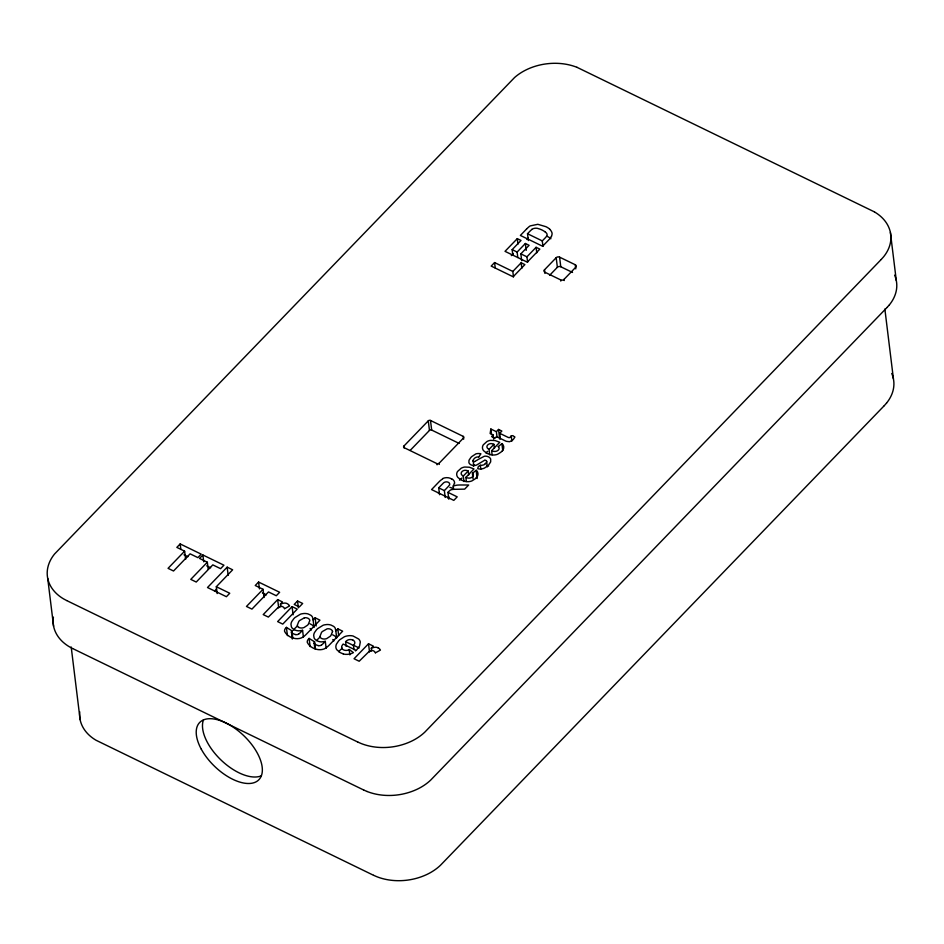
<?xml version="1.0" encoding="UTF-8"?>
<svg xmlns="http://www.w3.org/2000/svg" width="944" height="944" viewBox="0 0 944 944"><rect width="100%" height="100%" fill="white"/><g stroke="black" fill="none" stroke-linecap="round" stroke-linejoin="round"><path stroke-width="1.42" d="M473.628 466.159L473.239 459.881A9.204 6.667 -7 0 1 474.289 458.583A3.965 2.879 -7 0 1 478.702 456.979M497.051 437.178L496.379 431.691L490.856 429.013L490.148 433.52L493.181 435.007L493.688 439.113M454.465 483.269L453.203 486.101L453.533 488.85A7.233 5.239 -7 0 0 453.061 488.544M514.704 436.989C511.105 433.001 510.657 438.842 508.58 437.568A14.738 10.667 -7 0 1 507.825 437.237L499.695 433.308L501.854 431.066L498.538 429.449L496.379 431.691M293.454 630.262L294.906 628.397A23.47 16.992 -7 0 1 296.18 627.123L297.596 625.943M478.608 457.238L480.909 453.816A7.375 5.345 -7 0 0 475.929 453.863L471.776 456.577A22.172 16.06 -7 0 0 470.844 457.521L469.003 460.271L468.908 462.572A5.711 4.13 -7 0 0 470.82 464.743A6.726 4.873 -7 0 0 471.67 465.121L472.283 465.321A5.05 3.658 -7 0 0 474.832 465.475L475.835 465.262A5.133 3.717 -7 0 0 476.72 464.979L483.186 461.12A7.646 5.534 -7 0 1 484.331 460.448L484.827 460.294M485.381 463.681C483.151 466.808 478.242 463.351 477.688 468.708A7.918 5.735 -7 0 0 483.198 468.554A7.847 5.688 -7 0 0 484.555 468.012L487.8 465.77A19.305 13.983 -7 0 0 488.744 464.814L490.656 461.887L490.668 459.103A6.042 4.378 -7 0 0 488.721 456.979A7.198 5.216 -7 0 0 487.918 456.613L487.139 456.365A4.708 3.41 -7 0 0 484.237 456.306L477.983 459.586A58.351 42.256 -7 0 1 476.932 460.271L474.572 461.545M338.802 651.714L339.769 650.546A21.629 15.67 -7 0 1 341.055 649.26L341.999 648.457M316.688 640.551L317.621 639.43A23.47 16.992 -7 0 1 318.895 638.156L320.311 636.976M889.425 304.818L887.148 307.378M886.546 403.1L884.268 405.672M353.965 649.59L353.457 645.472L354.578 643.832A4.744 3.434 -7 0 0 352.891 640.056M459.445 480.13L461.946 478.042M184.623 551.178L168.056 568.335L173.531 571.002L190.098 553.845L197.886 557.621L201.225 554.163L180.174 543.933L176.835 547.39L184.623 551.178L185.638 559.403M207.338 562.223L190.771 579.38L196.234 582.035L212.801 564.878L220.589 568.666L223.929 565.208L202.877 554.978L199.538 558.435L207.338 562.223L208.176 569.067M512.828 255.104L512.155 249.629L521.017 240.449L517.288 238.643L505.016 251.34L527.259 262.149L539.826 249.122L536.098 247.316L526.929 256.815L527.602 262.29M526.492 229.097L520.368 235.434L542.611 246.242L548.924 239.717A17.617 12.756 -7 0 0 551.485 236.437M512.816 271.435L494.585 262.574L491.187 266.09L513.147 276.769L524.888 264.603L521.159 262.786L512.816 271.435L513.489 276.911M528.345 240.578L527.507 233.723L529.962 231.197A32.769 23.73 -7 0 1 531.13 230.088L531.861 229.498M511.306 255.635L513.347 253.523M526.905 239.481L527.672 238.679M517.796 257.523L517.123 252.048L525.371 243.505L529.1 245.322L520.852 253.853L521.69 260.709M227.162 567.155L207.503 587.522L226.407 596.702L229.746 593.245L216.318 586.72L232.637 569.81L227.162 567.155L228.177 575.368M542.953 246.396L542.281 240.909L544.794 238.313A17.818 12.909 -7 0 0 546.659 236.13A5.369 3.894 -7 0 0 547.06 234.254A6.596 4.779 -7 0 0 545.361 232.094M214.583 590.991L216.554 588.962M544.487 269.831L556.193 257.7A2.431 1.758 -7 0 1 559.591 257.146L575.274 264.768A2.431 1.758 -7 0 1 575.769 267.223L564.064 279.341A2.431 1.758 -7 0 1 560.677 279.896L544.983 272.273A2.431 1.758 -7 0 1 544.487 269.831L544.924 273.418M549.561 275.377L557.373 267.294A2.431 1.758 -7 0 1 560.76 266.739L572.536 272.45M263.034 589.292L246.467 606.449L251.93 609.104L268.497 591.947L276.297 595.735L279.636 592.277L258.573 582.047L255.246 585.504L263.034 589.292L264.037 597.505M403.879 446.099L428.281 420.835A1.593 1.156 -7 0 1 430.499 420.469L463.197 436.364A1.593 1.156 -7 0 1 463.528 437.969L439.125 463.233A1.593 1.156 -7 0 1 436.907 463.598L404.209 447.704A1.593 1.156 -7 0 1 403.879 446.099L404.103 447.904M410.144 450.43L429.461 430.429A1.593 1.156 -7 0 1 431.668 430.063L459.15 443.42M280.769 606.791L280.439 604.054L282.48 601.942L277.678 599.605L263.211 614.591L268.344 617.081L277.654 607.912A7.469 5.404 -7 0 1 278.079 607.617M292.097 606.614L277.63 621.6L282.763 624.102L297.23 609.116L292.097 606.614L293.1 614.839M297.537 600.986L294.198 604.443L299.331 606.933L302.67 603.476L297.537 600.986L298.375 607.83M439.538 494.703L438.7 487.859L443.066 483.375A26.196 18.974 -7 0 1 443.444 483.009L443.774 482.714A3.493 2.525 -7 0 1 447.916 482.124A3.493 2.525 -7 0 1 449.615 484.768A2.608 1.888 -7 0 1 449.403 485.063L448.683 486.03A42.881 31.058 -7 0 1 447.373 487.482L444.364 490.609L445.202 497.464M303.425 637.165L302.576 630.309L300.499 632.468A16.213 11.741 -7 0 1 299.047 633.837L298.717 634.049M313.963 626.757L313.113 619.901L315.131 617.813L319.945 620.149L306.918 633.636A35.978 26.054 -7 0 1 304.546 635.902C298.693 641.507 287.672 637.979 284.569 631.312A6.584 4.767 -7 0 1 285.289 628.61L286.421 627.382L291.897 630.793L292.734 637.637M493.181 435.007L491.635 436.6L494.951 438.217L496.497 436.612L505.134 440.789A22.019 15.942 -7 0 0 506.397 441.332L509.618 441.721L512.84 439.869A10.785 7.812 -7 0 0 514.728 437.001M438.441 493.252L439.314 492.343M463.964 481.534L463.292 476.047L468.177 470.985L468.684 475.092M448.789 499.211L447.952 492.355L448.624 491.659A11.564 8.378 -7 0 1 450.323 490.148A4.39 3.186 -7 0 1 452.79 489.452L452.99 489.405A28.214 20.438 -7 0 1 454.619 489.311L464.66 489.134L468.649 485.015L460.967 484.98A36.368 26.338 -7 0 0 457.816 485.074L457.285 485.122A12.744 9.228 -7 0 0 453.214 486.125M447.68 497.984L448.553 497.075A50.433 36.521 -7 0 0 448.813 496.792M326.128 648.198L325.291 641.354L323.214 643.513A16.213 11.741 -7 0 1 321.751 644.87L321.432 645.082M336.666 637.79L335.828 630.946L337.846 628.857L342.648 631.194L329.633 644.681A35.978 26.054 -7 0 1 327.249 646.935C321.397 652.54 310.387 649.024 307.284 642.357A6.584 4.767 -7 0 1 308.004 639.654L309.125 638.415L314.6 641.826L315.438 648.681M371.617 650.947L371.275 648.209L373.317 646.097L368.514 643.761L354.047 658.747L359.18 661.237L368.502 652.068A7.469 5.404 -7 0 1 368.927 651.773A8.13 5.888 -7 0 1 370.378 650.994M881.165 259.529L424.8 732.155A49.135 35.589 -7 0 1 416.587 738.42A48.061 34.81 -7 0 1 410.534 741.642A50.032 36.238 -7 0 1 398.97 745.63L396.504 746.185A48.911 35.424 -7 0 1 361.174 743.53L357.941 742.126M881.259 259.447L883.537 256.874A48.97 35.471 -7 0 0 874.451 211.916M887.053 307.473L430.688 780.098A49.135 35.589 -7 0 1 422.475 786.364A48.061 34.81 -7 0 1 416.41 789.585A50.032 36.238 -7 0 1 404.846 793.574L402.392 794.128A48.911 35.424 -7 0 1 367.063 791.473M884.174 405.767L440.423 865.318A49.135 35.589 -7 0 1 432.21 871.583A48.061 34.81 -7 0 1 426.157 874.805A50.032 36.238 -7 0 1 414.593 878.805L412.127 879.348A48.911 35.424 -7 0 1 376.798 876.693L373.564 875.289M346.094 645.755L345.598 641.649L346.59 640.764A5.157 3.741 -7 0 1 348.879 639.702A4.909 3.552 -7 0 1 352.891 640.115M485.841 452.801L487.706 451.362M473.251 465.876L474.466 464.885M498.149 446.665L501.901 443.633L502.739 450.477M442.795 478.738L440.447 480.496A38.374 27.789 -7 0 0 438.582 482.301L431.573 489.57L453.804 500.379L457.203 496.851L447.952 492.355M284.651 608.644L289.584 605.942A7.635 5.534 -7 0 0 287.094 603.594A4.637 3.363 -7 0 0 284.651 603.074A4.106 2.974 -7 0 0 284.097 603.11L283.235 603.24A16.496 11.942 -7 0 0 280.451 604.077M375.488 652.8L380.42 650.097A7.635 5.534 -7 0 0 377.942 647.749M370.39 650.994L371.346 650.699M302.576 630.309L299.342 630.816A8.177 5.924 -7 0 1 295.932 630.38L295.047 630.049A10.36 7.505 -7 0 1 293.702 629.353L292.935 628.798A8.295 6.006 -7 0 1 291.389 626.816L290.976 624.326A12.331 8.921 -7 0 1 291.861 621.412L293.726 618.804A23.47 16.992 -7 0 1 295 617.529L300.404 614.214A9.487 6.868 -7 0 1 301.962 613.777L304.039 613.506A9.051 6.561 -7 0 1 308.322 614.037L310.847 615.287A8.118 5.876 -7 0 1 312.488 617.116L313.113 619.901M325.291 641.354L322.046 641.861A8.177 5.924 -7 0 1 318.647 641.424L317.75 641.082A10.36 7.505 -7 0 1 316.417 640.398L315.65 639.843A8.295 6.006 -7 0 1 314.092 637.849L313.691 635.359A12.331 8.921 -7 0 1 314.564 632.456L316.441 629.849A23.47 16.992 -7 0 1 317.715 628.574L323.108 625.247A9.487 6.868 -7 0 1 324.677 624.822L326.742 624.539A9.051 6.561 -7 0 1 331.037 625.081L333.551 626.332A8.118 5.876 -7 0 1 335.203 628.149L335.828 630.946M280.51 606.544L279.542 606.839A8.13 5.888 -7 0 0 278.091 607.629M304.405 617.813L299.637 620.503A19.128 13.853 -7 0 0 298.811 621.376L297.195 625.506A4.46 3.233 -7 0 0 298.906 627.441M295.673 634.569L296.605 634.663A3.174 2.301 -7 0 0 298.516 634.132M318.376 645.602L319.308 645.708A3.174 2.301 -7 0 0 321.231 645.177M354.307 645.613L359.133 647.973M488.579 466.029L488.319 465.947A4.708 3.41 -7 0 0 486.75 465.758M343.309 653.85L341.303 653.106A17.724 12.838 -7 0 1 339.71 652.28L336.807 649.732A9.464 6.856 -7 0 1 335.875 647.159L335.863 646.699A11.918 8.626 -7 0 1 336.489 644.056L338.589 640.964A21.629 15.67 -7 0 1 339.875 639.678L344.383 636.763A10.762 7.8 -7 0 1 347.156 635.926L348.855 635.701A10.136 7.34 -7 0 1 353.127 636.02L358.673 639.029A10.101 7.316 -7 0 1 360.301 642.05L359.534 646.168L356.254 650.404L343.156 644.044L342.188 645.354A5.57 4.024 -7 0 0 341.763 647.395M576.949 67.295L874.463 211.904M367.051 791.485L363.829 790.069M309.951 623.795L312.027 624.881A8.118 5.876 -7 0 1 313.668 626.698L313.986 627.43M332.654 634.828L334.731 635.926A8.118 5.876 -7 0 1 336.371 637.743L336.548 638.097M357.823 742.067L66.906 600.667M363.711 790.01L72.794 648.611M373.328 875.182L96.064 740.261A48.994 35.471 -7 0 1 79.756 711.87M527.507 233.723L542.281 240.909M512.155 249.629L517.123 252.048M520.852 253.853L526.929 256.815M438.7 487.859L444.364 490.609M183.986 554.801L187.927 556.724M206.689 565.845L210.642 567.757M262.385 592.915L266.338 594.838M345.598 641.649L353.457 645.472M66.67 600.549L63.649 598.933A48.852 35.376 -7 0 1 53.253 590.047L52.121 588.513A50.056 36.25 -7 0 1 48.699 581.882L48.132 580.112A48.946 35.447 -7 0 1 54.587 553.975L514.574 77.526A48.97 35.471 -7 0 1 576.937 67.307M72.558 648.493L69.537 646.876A48.852 35.376 -7 0 1 59.142 637.991L58.009 636.457A50.056 36.25 -7 0 1 54.587 629.825L54.02 628.055A48.946 35.447 -7 0 1 53.407 617.128M332.536 631.512L330.955 635.454A17.44 12.626 -7 0 1 330.152 636.315L326.742 638.569A5.334 3.87 -7 0 1 325.857 638.828L324.984 638.982A4.956 3.587 -7 0 1 321.621 638.474A4.46 3.233 -7 0 1 319.898 636.551L321.526 632.421A19.128 13.853 -7 0 1 322.341 631.548L327.108 628.846A4.673 3.387 -7 0 1 330.4 629.176A5.581 4.036 -7 0 1 330.848 629.412A4.814 3.481 -7 0 1 332.548 631.512M311.036 630.273L311.001 630.061A4.814 3.481 -7 0 0 310.08 628.492M890.404 232.519L896.293 280.462M884.858 309.018L893.413 378.745M575.274 264.768L575.781 268.887M564.064 279.341L564.217 280.545M559.591 257.146L560.76 266.739M560.677 279.896L560.819 281.1M556.193 257.7L557.373 267.294M536.098 247.316L536.77 252.791M525.371 243.505L526.209 250.361M521.159 262.786L521.831 268.273M517.288 238.643L517.961 244.118M494.585 262.574L495.258 268.049M511.2 435.691L511.872 441.167M499.695 433.308L500.367 438.783M498.538 429.449L499.718 439.043M494.444 448.412L493.936 444.305L489.051 449.368L489.724 454.855M490.856 429.013L491.529 434.488M492.119 454.819L491.623 450.701L499.754 442.276L495.14 440.553L490.479 440.352A8.413 6.101 -7 0 0 486.927 441.544L483.304 444.813A8.543 6.195 -7 0 0 482.49 448.117A9.558 6.927 -7 0 0 482.62 448.789A9.074 6.573 -7 0 0 483.623 450.736L486.42 453.002A18.03 13.051 -7 0 0 487.8 453.698L490.337 454.595A10.242 7.422 -7 0 0 494.172 454.996L494.703 454.949A7.882 5.711 -7 0 0 497.7 454.206L500.804 452.27A14.774 10.691 -7 0 0 501.854 451.244M487.293 466.938L486.62 461.463A1.676 1.215 -7 0 0 484.827 460.271M480.331 465.132L480.838 469.239M477.157 478.525L476.142 470.313L472.389 473.345L473.062 478.832M463.197 436.364L463.669 439.172M466.36 481.499L465.864 477.381L473.994 468.956L469.38 467.233L464.719 467.032A8.413 6.101 -7 0 0 461.168 468.224L457.545 471.493A8.543 6.195 -7 0 0 456.731 474.785A9.558 6.927 -7 0 0 456.861 475.469A9.074 6.573 -7 0 0 457.864 477.416L460.66 479.682A18.03 13.051 -7 0 0 462.041 480.378L464.578 481.275A10.242 7.422 -7 0 0 468.413 481.676L468.944 481.629A7.882 5.711 -7 0 0 471.941 480.885L475.044 478.95A14.774 10.691 -7 0 0 476.095 477.924M439.125 463.233L439.279 464.436M436.907 463.598L437.06 464.802M430.499 420.469L431.668 430.063M428.281 420.835L429.461 430.429M368.514 643.761L369.517 651.974M349.846 654.888L349.174 649.413L353.422 652.634A10.561 7.646 -7 0 1 343.227 653.991M337.846 628.857L338.684 635.701M315.131 617.813L316.146 626.037M314.859 648.729L314.187 643.253A2.466 1.782 -7 0 0 314.399 643.631L314.895 644.103A7.245 5.239 -7 0 0 315.98 644.752A9.487 6.868 -7 0 0 318.364 645.625M309.125 638.415L310.139 646.628M292.31 639.064L291.472 632.209A2.466 1.782 -7 0 0 291.696 632.598L292.18 633.07A7.245 5.239 -7 0 0 293.277 633.707A9.487 6.868 -7 0 0 295.661 634.592M286.421 627.382L287.424 635.595M277.678 599.605L278.681 607.83M258.573 582.047L259.423 588.891M216.318 586.72L217.155 593.564M202.877 554.978L203.727 561.822M180.174 543.933L180.847 549.42M71.201 647.006L80.122 719.647M47.707 578.33L53.596 626.261M891.738 373.47A48.97 35.471 -7 0 1 886.534 403.1M261.252 775.85A41.182 21.169 44 0 1 220.743 759.755A41.182 21.169 44 0 1 203.479 719.883M894.617 275.176A48.97 35.471 -7 0 1 889.413 304.806M280.864 606.237A4.413 3.198 -7 0 1 284.439 608.679M291.377 632.22A2.903 2.1 -7 0 1 291.956 630.816M314.092 643.265A2.903 2.1 -7 0 1 314.659 641.861M349.339 649.566A4.873 3.528 -7 0 1 344.43 650.204A4.873 3.528 -7 0 1 341.622 647.407M346.106 646.144A10.762 7.8 -7 0 1 346.649 645.956M371.287 648.221A16.496 11.942 -7 0 1 374.072 647.383L374.945 647.265A4.106 2.974 -7 0 1 375.488 647.23A4.637 3.363 -7 0 1 377.919 647.773M371.712 650.392A4.413 3.198 -7 0 1 375.275 652.835M498.338 446.559A4.059 2.938 -7 0 1 498.751 449.521A4.059 2.938 -7 0 1 495.364 451.421A5.605 4.059 -7 0 1 491.671 450.654M502.09 443.527A9.31 6.738 -7 0 1 502.031 451.326M486.75 461.463A5.912 4.283 -7 0 1 485.322 463.646M474.596 461.581A1.322 0.956 -7 0 1 472.909 460.684M472.578 473.239A4.059 2.938 -7 0 1 472.991 476.201A4.059 2.938 -7 0 1 469.605 478.101A5.605 4.059 -7 0 1 465.911 477.334M476.331 470.206A9.31 6.738 -7 0 1 476.272 478.006M449.899 487.411A7.528 5.452 -7 0 1 452.919 488.65M442.653 478.549A7.528 5.452 -7 0 1 451.739 479.068M451.893 478.962A7.233 5.239 -7 0 1 454.571 483.269M527.72 238.702A24.178 17.511 -7 0 1 528.203 238.183M547.107 236.319A18.786 13.605 -7 0 1 550.871 238.738M526.54 229.121A24.178 17.511 -7 0 1 529.655 226.253A8.437 6.112 -7 0 1 530.339 225.876L537.832 224.306L545.951 226.702A18.786 13.605 -7 0 1 549.892 229.333M549.797 229.392A12.532 9.074 -7 0 1 552.051 233.109A10.16 7.363 -7 0 1 551.367 236.401M545.361 232.082A20.685 14.986 -7 0 0 538.104 228.554A7.753 5.617 -7 0 0 537.478 228.342A6.042 4.378 -7 0 0 531.72 229.38M468.118 471.044A5.263 3.811 -7 0 0 464.672 470.301A4.036 2.926 -7 0 0 461.297 474.159A4.968 3.599 -7 0 0 463.327 476.012M493.877 444.364A5.263 3.811 -7 0 0 490.432 443.621A4.036 2.926 -7 0 0 487.057 447.48A4.968 3.599 -7 0 0 489.086 449.332M355.345 650.64A4.779 3.457 -7 0 1 355.558 650.935M332.795 639.525A4.814 3.481 -7 0 1 333.728 641.106M298.906 627.441A4.956 3.587 -7 0 0 302.269 627.961L303.142 627.795A5.334 3.87 -7 0 0 304.027 627.536L307.437 625.27A17.44 12.626 -7 0 0 308.251 624.421L309.833 620.479A4.814 3.481 -7 0 0 308.145 618.355A5.581 4.036 -7 0 0 307.685 618.155A4.673 3.387 -7 0 0 304.393 617.801M201.332 749.253A41.182 21.169 44 0 0 258.573 780.039A41.182 21.169 44 0 0 227.952 724.001A41.182 21.169 44 0 0 201.332 749.253"/></g></svg>
